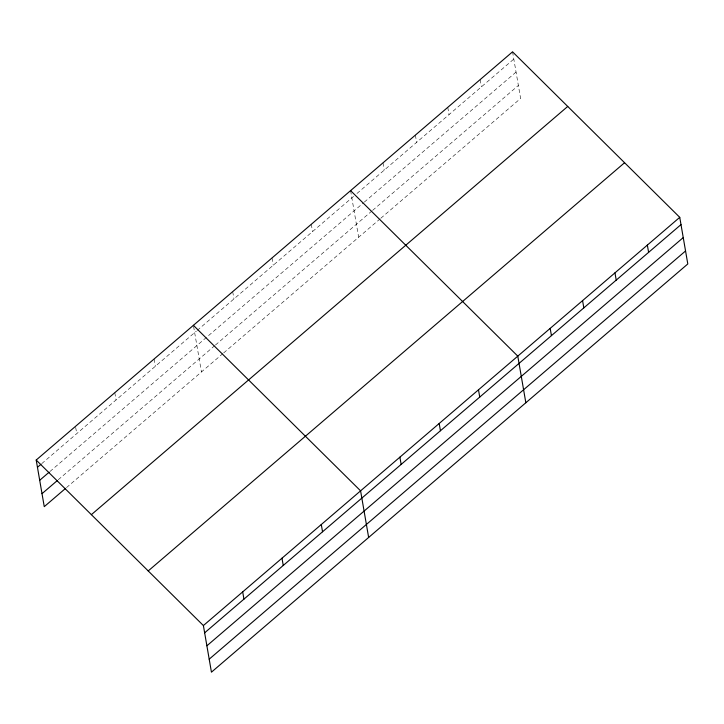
<?xml version="1.0" encoding="UTF-8"?>
<svg xmlns="http://www.w3.org/2000/svg" width="724" height="724" viewBox="0 0 724 724"><rect width="100%" height="100%" fill="white"/><g stroke="black" fill="none" stroke-linecap="round" stroke-linejoin="round"><path stroke-width="0.54" stroke-dasharray="3.62 2.71" d="M41.73 463.641L196.358 331.13M197.218 330.397L353.556 196.421M356.959 193.498L513.805 59.087M49.947 471.505L363.466 202.838M364.317 202.105L516.049 72.083M58.237 479.759L214.585 345.782M215.435 345.049L371.747 211.1M372.598 210.376L518.366 85.459M66.463 487.623L222.811 353.647M223.662 352.914L379.955 218.983M380.806 218.25L520.61 98.446L512.556 51.829M480.166 79.595L481.415 86.853M447.767 107.351L449.025 114.609M415.377 135.107L416.635 142.366M382.987 162.864L384.236 170.122M350.597 190.62L358.642 237.237M311.293 224.304L312.551 231.562M271.998 257.979L273.247 265.237M232.694 291.654L233.952 298.912M193.58 326.37L201.453 371.946M154.094 359.014L155.352 366.272M114.799 392.689L116.048 399.947M75.676 427.404L76.753 433.622"/><path stroke-width="1.09" d="M36.2 460.039L512.556 51.829L679.745 217.345L687.8 263.961L211.444 672.171L203.39 625.554L36.2 460.039L44.255 506.655L65.612 488.356M37.458 467.297L40.87 464.374M39.693 480.293L49.096 472.238M42.01 493.668L57.386 480.492M91.378 514.655L567.725 106.446M148.221 570.928L624.577 162.719M203.39 625.554L679.745 217.345M204.648 632.812L681.003 224.603M206.892 645.799L683.248 237.59M209.2 659.175L685.556 250.966M350.597 190.62L517.787 356.136L525.841 402.752M193.398 325.329L360.588 490.845L368.643 537.461M647.356 245.101L648.614 252.359M614.966 272.858L616.215 280.116M582.576 300.614L583.825 307.872M550.177 328.37L551.435 335.637M478.492 389.811L479.741 397.069M439.187 423.486L440.445 430.744M399.892 457.161L401.141 464.419M321.293 524.52L322.542 531.778M281.989 558.195L283.247 565.453M242.694 591.87L243.943 599.128"/></g></svg>
